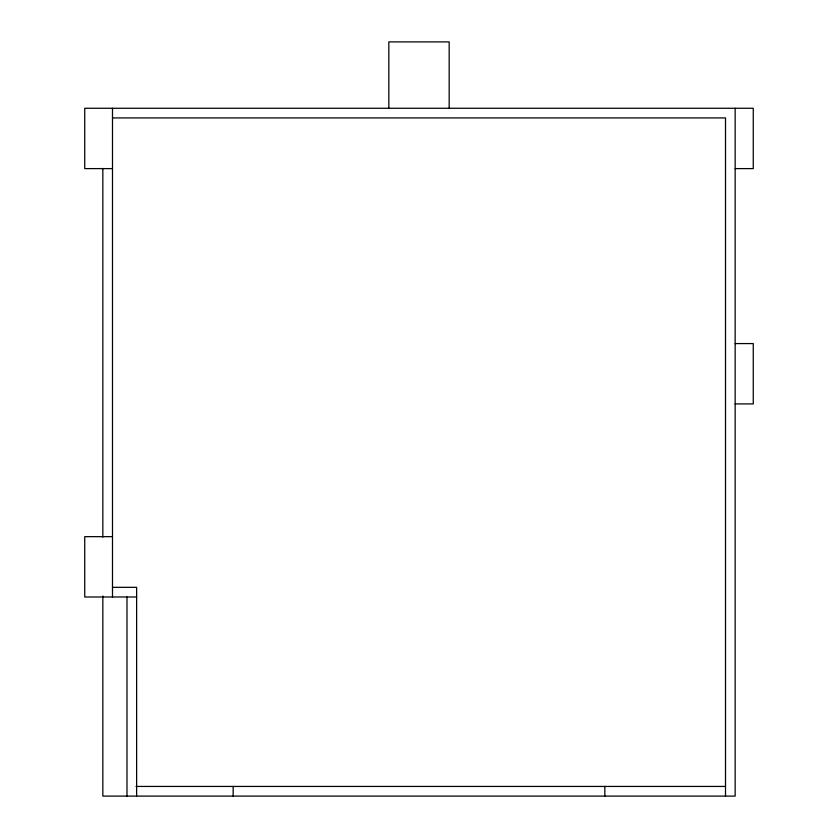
<?xml version="1.0" encoding="UTF-8"?>
<svg xmlns="http://www.w3.org/2000/svg" width="838" height="838" viewBox="0 0 838 838"><rect width="100%" height="100%" fill="white"/><g stroke="black" fill="none" stroke-linecap="round" stroke-linejoin="round"><path stroke-width="1.26" d="M112.491 117.928L725.509 117.928L725.509 796.1M112.491 168.606L84.743 168.606L84.743 108.27L753.257 108.27L753.257 168.606L735.156 168.606M735.156 343.58L753.257 343.58L753.257 403.916L735.156 403.916M112.491 536.655L84.743 536.655L84.743 596.991L136.625 596.991M112.491 587.333L136.625 587.333L136.625 796.1M136.018 786.442L725.509 786.442M735.156 108.27L735.156 796.1L102.844 796.1L102.844 596.028M604.837 786.442L604.837 796.1M449.168 108.27L449.168 41.9L388.832 41.9L388.832 108.27M233.153 786.442L233.153 796.1M126.978 596.991L126.978 796.1M112.491 108.27L112.491 596.991M102.844 168.417L102.844 537.179"/></g></svg>
